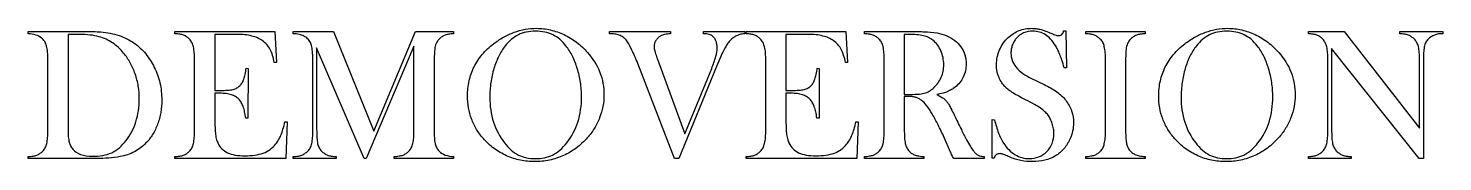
# Model space of a CAD drawing. Header units: metres. Extents: x 0 to 104, y 0 to 10.
import ezdxf

# ---------------------------------------------------------------- set-up
doc = ezdxf.new("R2010")
doc.units = ezdxf.units.M
doc.linetypes.add('AUSGEZOGEN', pattern=[0])
doc.layers.get('0').update_dxf_attribs({"linetype": 'AUSGEZOGEN'})

msp = doc.modelspace()

# ---------------------------------------------------------------- linework, layer by layer
for points in [[(0.47, 0.29, 0.028976), (0.82, 0.32, 0.028976), (0.82, 0.32, 0.045903), (1.1, 0.39, 0.045903), (1.1, 0.39, 0.050868), (1.32, 0.51, 0.050868), (1.32, 0.51, 0.04789), (1.53, 0.68, 0.04789), (1.53, 0.68, 0.067687), (1.7, 0.93, 0.067687), (1.7, 0.93, 0.059785), (1.82, 1.24, 0.059785), (1.82, 1.24, 0.038941), (1.88, 1.66, 0.038941), (1.88, 1.66, 0.019992), (1.9, 2.26, 0.019992), (1.9, 2.26), (1.9, 7.26), (1.9, 7.26, 0.021989), (1.88, 7.91, 0.021989), (1.88, 7.91, 0.043915), (1.81, 8.36, 0.043915), (1.81, 8.36, 0.072613), (1.67, 8.68, 0.072613), (1.67, 8.68, 0.076546), (1.44, 8.93, 0.076546), (1.44, 8.93, 0.09415), (1.03, 9.15, 0.09415), (1.03, 9.15, 0.062751), (0.47, 9.25, 0.062751), (0.47, 9.25), (0.47, 9.4), (0.47, 9.4), (4.19, 9.4), (4.19, 9.4, -0.004), (5.22, 9.4, -0.004), (5.22, 9.4, -0.013997), (5.78, 9.38, -0.013997), (5.78, 9.38, -0.061763), (7.1, 9.11, -0.061763), (7.1, 9.11, -0.072613), (8.21, 8.56, -0.072613), (8.21, 8.56, -0.065714), (9.05, 7.78, -0.065714), (9.05, 7.78, -0.061763), (9.68, 6.79, -0.061763), (9.68, 6.79, -0.059785), (10.09, 5.66, -0.059785), (10.09, 5.66, -0.055825), (10.22, 4.42, -0.055825), (10.22, 4.42, -0.042921), (10.15, 3.51, -0.042921), (10.15, 3.51, -0.044909), (9.92, 2.65, -0.044909), (9.92, 2.65, -0.049875), (9.55, 1.89, -0.049875), (9.55, 1.89, -0.058795), (9.07, 1.28, -0.058795), (9.07, 1.28, -0.080472), (8.23, 0.64, -0.080472), (8.23, 0.64, -0.075564), (7.19, 0.29, -0.075564), (7.19, 0.29, -0.022988), (6.35, 0.18, -0.022988), (6.35, 0.18, -0.021989), (5.49, 0.14, -0.021989), (5.49, 0.14), (0.47, 0.14), (0.47, 0.14), (0.47, 0.29)], [(18.49, 9.4), (18.6, 7.15), (18.6, 7.15), (18.44, 7.15), (18.44, 7.15, 0.035953), (18.32, 7.67, 0.035953), (18.32, 7.67, 0.04789), (18.14, 8.1, 0.04789), (18.14, 8.1, 0.062751), (17.9, 8.45, 0.062751), (17.9, 8.45, 0.054834), (17.56, 8.75, 0.054834), (17.56, 8.75, 0.054834), (17.21, 8.95, 0.054834), (17.21, 8.95, 0.048883), (16.81, 9.08, 0.048883), (16.81, 9.08, 0.036949), (16.3, 9.17, 0.036949), (16.3, 9.17, 0.023986), (15.65, 9.19, 0.023986), (15.65, 9.19), (14.1, 9.19), (14.1, 9.19), (14.1, 5.11), (14.1, 5.11), (14.5, 5.11), (14.5, 5.11, 0.017994), (15.05, 5.13, 0.017994), (15.05, 5.13, 0.035953), (15.43, 5.18, 0.035953), (15.43, 5.18, 0.064727), (15.72, 5.3, 0.064727), (15.72, 5.3, 0.075564), (15.94, 5.47, 0.075564), (15.94, 5.47, 0.063739), (16.11, 5.69, 0.063739), (16.11, 5.69, 0.059785), (16.22, 5.94, 0.059785), (16.22, 5.94, 0.034957), (16.31, 6.27, 0.034957), (16.31, 6.27, 0.018993), (16.39, 6.74, 0.018993), (16.39, 6.74), (16.54, 6.72), (16.54, 6.72), (16.51, 3.1), (16.51, 3.1), (16.36, 3.1), (16.36, 3.1, 0.023986), (16.28, 3.56, 0.023986), (16.28, 3.56, 0.035953), (16.17, 3.93, 0.035953), (16.17, 3.93, 0.049875), (16.03, 4.23, 0.049875), (16.03, 4.23, 0.054834), (15.85, 4.47, 0.054834), (15.85, 4.47, 0.071629), (15.61, 4.66, 0.071629), (15.61, 4.66, 0.061763), (15.31, 4.79, 0.061763), (15.31, 4.79, 0.049875), (14.94, 4.88, 0.049875), (14.94, 4.88, 0.032964), (14.47, 4.9, 0.032964), (14.47, 4.9), (14.1, 4.9), (14.1, 4.9), (14.1, 3.35), (14.1, 3.35, 0.007), (14.11, 2.54, 0.007), (14.11, 2.54, 0.015996), (14.14, 1.99, 0.015996), (14.14, 1.99, 0.036949), (14.2, 1.6, 0.036949), (14.2, 1.6, 0.048883), (14.32, 1.28, 0.048883), (14.32, 1.28, 0.083411), (14.61, 0.86, 0.083411), (14.61, 0.86, 0.086346), (15.03, 0.57, 0.086346), (15.03, 0.57, 0.065714), (15.58, 0.4, 0.065714), (15.58, 0.4, 0.042921), (16.29, 0.35, 0.042921), (16.29, 0.35, 0.035953), (17.03, 0.4, 0.035953), (17.03, 0.4, 0.049875), (17.64, 0.54, 0.049875), (17.64, 0.54, 0.066701), (18.14, 0.81, 0.066701), (18.14, 0.81, 0.070644), (18.54, 1.19, 0.070644), (18.54, 1.19, 0.035953), (18.76, 1.5, 0.035953), (18.76, 1.5, 0.033961), (18.93, 1.85, 0.033961), (18.93, 1.85, 0.023986), (19.08, 2.28, 0.023986), (19.08, 2.28, 0.015996), (19.22, 2.83, 0.015996), (19.22, 2.83), (19.38, 2.83), (19.38, 2.83), (19.29, 0.14), (19.29, 0.14), (11.19, 0.14), (11.19, 0.14), (11.19, 0.29), (11.19, 0.29, 0.028976), (11.54, 0.32, 0.028976), (11.54, 0.32, 0.041926), (11.82, 0.39, 0.041926), (11.82, 0.39, 0.050868), (12.05, 0.51, 0.050868), (12.05, 0.51, 0.04789), (12.25, 0.68, 0.04789), (12.25, 0.68, 0.067687), (12.43, 0.93, 0.067687), (12.43, 0.93, 0.059785), (12.54, 1.24, 0.059785), (12.54, 1.24, 0.038941), (12.6, 1.66, 0.038941), (12.6, 1.66, 0.019992), (12.62, 2.26, 0.019992), (12.62, 2.26), (12.62, 7.26), (12.62, 7.26, 0.019992), (12.6, 7.87, 0.019992), (12.6, 7.87, 0.038941), (12.54, 8.29, 0.038941), (12.54, 8.29, 0.059785), (12.43, 8.6, 0.059785), (12.43, 8.6, 0.067687), (12.25, 8.85, 0.067687), (12.25, 8.85, 0.056815), (12.05, 9.02, 0.056815), (12.05, 9.02, 0.055825), (11.82, 9.14, 0.055825), (11.82, 9.14, 0.039936), (11.55, 9.21, 0.039936), (11.55, 9.21, 0.025982), (11.19, 9.25, 0.025982), (11.19, 9.25), (11.19, 9.4), (11.19, 9.4), (18.49, 9.4)], [(31.54, 9.25, 0.025982), (31.19, 9.21, 0.025982), (31.19, 9.21, 0.039936), (30.92, 9.14, 0.039936), (30.92, 9.14, 0.053843), (30.7, 9.03, 0.053843), (30.7, 9.03, 0.043915), (30.49, 8.86, 0.043915), (30.49, 8.86, 0.032964), (30.36, 8.7, 0.032964), (30.36, 8.7, 0.035953), (30.26, 8.54, 0.035953), (30.26, 8.54, 0.037945), (30.2, 8.34, 0.037945), (30.2, 8.34, 0.02698), (30.17, 8.1, 0.02698), (30.17, 8.1, 0.016995), (30.14, 7.72, 0.016995), (30.14, 7.72, 0.011998), (30.12, 7.26, 0.011998), (30.12, 7.26), (30.12, 2.26), (30.12, 2.26, 0.015996), (30.14, 1.65, 0.015996), (30.14, 1.65, 0.032964), (30.19, 1.22, 0.032964), (30.19, 1.22, 0.061763), (30.31, 0.92, 0.061763), (30.31, 0.92, 0.072613), (30.49, 0.68, 0.072613), (30.49, 0.68, 0.103855), (30.94, 0.4, 0.103855), (30.94, 0.4, 0.077528), (31.54, 0.29, 0.077528), (31.54, 0.29), (31.54, 0.14), (31.54, 0.14), (27.21, 0.14), (27.21, 0.14), (27.21, 0.29), (27.21, 0.29, 0.033961), (27.57, 0.33, 0.033961), (27.57, 0.33, 0.053843), (27.85, 0.4, 0.053843), (27.85, 0.4, 0.058795), (28.07, 0.51, 0.058795), (28.07, 0.51, 0.052852), (28.28, 0.68, 0.052852), (28.28, 0.68, 0.067687), (28.45, 0.93, 0.067687), (28.45, 0.93, 0.059785), (28.57, 1.24, 0.059785), (28.57, 1.24, 0.038941), (28.63, 1.66, 0.038941), (28.63, 1.66, 0.019992), (28.65, 2.26, 0.019992), (28.65, 2.26), (28.65, 8.33), (28.65, 8.33), (25.15, 0.14), (25.15, 0.14), (25.01, 0.14), (25.01, 0.14), (21.54, 8.21), (21.54, 8.21), (21.54, 2.26), (21.54, 2.26, 0.015996), (21.56, 1.65, 0.015996), (21.56, 1.65, 0.032964), (21.61, 1.22, 0.032964), (21.61, 1.22, 0.059785), (21.73, 0.93, 0.059785), (21.73, 0.93, 0.064727), (21.9, 0.68, 0.064727), (21.9, 0.68, 0.04789), (22.11, 0.51, 0.04789), (22.11, 0.51, 0.050868), (22.33, 0.39, 0.050868), (22.33, 0.39, 0.045903), (22.61, 0.32, 0.045903), (22.61, 0.32, 0.028976), (22.96, 0.29, 0.028976), (22.96, 0.29), (22.96, 0.14), (22.96, 0.14), (19.83, 0.14), (19.83, 0.14), (19.83, 0.29), (19.83, 0.29, 0.028976), (20.18, 0.32, 0.028976), (20.18, 0.32, 0.045903), (20.46, 0.39, 0.045903), (20.46, 0.39, 0.050868), (20.68, 0.51, 0.050868), (20.68, 0.51, 0.04789), (20.89, 0.68, 0.04789), (20.89, 0.68, 0.067687), (21.07, 0.93, 0.067687), (21.07, 0.93, 0.059785), (21.18, 1.24, 0.059785), (21.18, 1.24, 0.038941), (21.24, 1.66, 0.038941), (21.24, 1.66, 0.019992), (21.26, 2.26, 0.019992), (21.26, 2.26), (21.26, 7.26), (21.26, 7.26, 0.011998), (21.26, 7.57, 0.011998), (21.26, 7.57, 0.012998), (21.24, 7.86, 0.012998), (21.24, 7.86, 0.036949), (21.18, 8.3, 0.036949), (21.18, 8.3, 0.068673), (21.08, 8.6, 0.068673), (21.08, 8.6, 0.076546), (20.88, 8.88, 0.076546), (20.88, 8.88, 0.080472), (20.61, 9.07, 0.080472), (20.61, 9.07, 0.062751), (20.27, 9.19, 0.062751), (20.27, 9.19, 0.041926), (19.83, 9.25, 0.041926), (19.83, 9.25), (19.83, 9.4), (19.83, 9.4), (22.78, 9.4), (22.78, 9.4), (25.71, 2.14), (25.71, 2.14), (28.75, 9.4), (28.75, 9.4), (31.54, 9.4), (31.54, 9.4), (31.54, 9.25)], [(32.56, 4.71, -0.056815), (32.68, 5.81, -0.056815), (32.68, 5.81, -0.059785), (33.04, 6.82, -0.059785), (33.04, 6.82, -0.057806), (33.64, 7.73, -0.057806), (33.64, 7.73, -0.053843), (34.46, 8.51, -0.053843), (34.46, 8.51, -0.036949), (35.19, 8.99, -0.036949), (35.19, 8.99, -0.038941), (35.97, 9.35, -0.038941), (35.97, 9.35, -0.042921), (36.78, 9.57, -0.042921), (36.78, 9.57, -0.044909), (37.6, 9.64, -0.044909), (37.6, 9.64, -0.055825), (38.62, 9.52, -0.055825), (38.62, 9.52, -0.053843), (39.61, 9.18, -0.053843), (39.61, 9.18, -0.053843), (40.53, 8.62, -0.053843), (40.53, 8.62, -0.05186), (41.33, 7.88, -0.05186), (41.33, 7.88, -0.089277), (42.23, 6.43, -0.089277), (42.23, 6.43, -0.092203), (42.53, 4.79, -0.092203), (42.53, 4.79, -0.046896), (42.45, 3.94, -0.046896), (42.45, 3.94, -0.046896), (42.21, 3.12, -0.046896), (42.21, 3.12, -0.04789), (41.83, 2.35, -0.04789), (41.83, 2.35, -0.04789), (41.31, 1.65, -0.04789), (41.31, 1.65, -0.05186), (40.5, 0.91, -0.05186), (40.5, 0.91, -0.052852), (39.57, 0.36, -0.052852), (39.57, 0.36, -0.052852), (38.55, 0.03, -0.052852), (38.55, 0.03, -0.05186), (37.47, -0.08, -0.05186), (37.47, -0.08, -0.05186), (36.42, 0.02, -0.05186), (36.42, 0.02, -0.052852), (35.42, 0.35, -0.052852), (35.42, 0.35, -0.052852), (34.5, 0.88, -0.052852), (34.5, 0.88, -0.053843), (33.72, 1.6, -0.053843), (33.72, 1.6, -0.044909), (33.22, 2.27, -0.044909), (33.22, 2.27, -0.044909), (32.85, 3.03, -0.044909), (32.85, 3.03, -0.043915), (32.63, 3.85, -0.043915), (32.63, 3.85, -0.042921), (32.56, 4.71, -0.042921), (32.56, 4.71), (32.56, 4.71)], [(34.19, 4.61, 0.077528), (34.46, 2.8, 0.077528), (34.46, 2.8, 0.090253), (35.26, 1.29, 0.090253), (35.26, 1.29, 0.04789), (35.75, 0.76, 0.04789), (35.75, 0.76, 0.061763), (36.28, 0.4, 0.061763), (36.28, 0.4, 0.061763), (36.86, 0.2, 0.061763), (36.86, 0.2, 0.05186), (37.53, 0.14, 0.05186), (37.53, 0.14, 0.05186), (38.19, 0.2, 0.05186), (38.19, 0.2, 0.061763), (38.78, 0.4, 0.061763), (38.78, 0.4, 0.059785), (39.31, 0.76, 0.059785), (39.31, 0.76, 0.045903), (39.81, 1.29, 0.045903), (39.81, 1.29, 0.091228), (40.62, 2.8, 0.091228), (40.62, 2.8, 0.07851), (40.89, 4.64, 0.07851), (40.89, 4.64, 0.036949), (40.81, 5.7, 0.036949), (40.81, 5.7, 0.038941), (40.58, 6.71, 0.038941), (40.58, 6.71, 0.043915), (40.23, 7.61, 0.043915), (40.23, 7.61, 0.050868), (39.75, 8.36, 0.050868), (39.75, 8.36, 0.052852), (39.3, 8.84, 0.052852), (39.3, 8.84, 0.063739), (38.79, 9.17, 0.063739), (38.79, 9.17, 0.061763), (38.2, 9.36, 0.061763), (38.2, 9.36, 0.050868), (37.53, 9.43, 0.050868), (37.53, 9.43, 0.05186), (36.85, 9.36, 0.05186), (36.85, 9.36, 0.063739), (36.28, 9.17, 0.063739), (36.28, 9.17, 0.062751), (35.77, 8.84, 0.062751), (35.77, 8.84, 0.050868), (35.31, 8.36, 0.050868), (35.31, 8.36, 0.049875), (34.84, 7.61, 0.049875), (34.84, 7.61, 0.041926), (34.49, 6.71, 0.041926), (34.49, 6.71, 0.036949), (34.27, 5.69, 0.036949), (34.27, 5.69, 0.034957), (34.19, 4.61, 0.034957), (34.19, 4.61), (34.19, 4.61)], [(42.93, 9.4), (47.4, 9.4), (47.4, 9.4), (47.4, 9.25), (47.4, 9.25, 0.027978), (46.96, 9.18, 0.027978), (46.96, 9.18, 0.057806), (46.67, 9.08, 0.057806), (46.67, 9.08, 0.082432), (46.48, 8.95, 0.082432), (46.48, 8.95, 0.073597), (46.33, 8.76, 0.073597), (46.33, 8.76, 0.073597), (46.23, 8.55, 0.073597), (46.23, 8.55, 0.073597), (46.19, 8.31, 0.073597), (46.19, 8.31, 0.031967), (46.2, 8.14, 0.031967), (46.2, 8.14, 0.039936), (46.24, 7.99, 0.039936), (46.24, 7.99, 0.025982), (46.3, 7.78, 0.025982), (46.3, 7.78, 0.007999), (46.44, 7.4, 0.007999), (46.44, 7.4), (48.44, 1.94), (48.44, 1.94), (50.4, 6.72), (50.4, 6.72, 0.027978), (50.7, 7.6, 0.027978), (50.7, 7.6, 0.062751), (50.81, 8.21, 0.062751), (50.81, 8.21, 0.043915), (50.78, 8.45, 0.043915), (50.78, 8.45, 0.045903), (50.72, 8.68, 0.045903), (50.72, 8.68, 0.056815), (50.62, 8.89, 0.056815), (50.62, 8.89, 0.081452), (50.5, 9.03, 0.081452), (50.5, 9.03, 0.066701), (50.36, 9.13, 0.066701), (50.36, 9.13, 0.068673), (50.21, 9.19, 0.068673), (50.21, 9.19, 0.046896), (50.02, 9.24, 0.046896), (50.02, 9.24, 0.032964), (49.79, 9.25, 0.032964), (49.79, 9.25), (49.79, 9.4), (49.79, 9.4), (52.81, 9.4), (52.81, 9.4), (52.81, 9.25), (52.81, 9.25, 0.044909), (52.45, 9.18, 0.044909), (52.45, 9.18, 0.052852), (52.15, 9.06, 0.052852), (52.15, 9.06, 0.058795), (51.88, 8.88, 0.058795), (51.88, 8.88, 0.045903), (51.62, 8.61, 0.045903), (51.62, 8.61, 0.024984), (51.45, 8.35, 0.024984), (51.45, 8.35, 0.015996), (51.26, 8.01, 0.015996), (51.26, 8.01, 0.009999), (51.05, 7.53, 0.009999), (51.05, 7.53, 0.005), (50.76, 6.85, 0.005), (50.76, 6.85), (47.99, 0.14), (47.99, 0.14), (47.69, 0.14), (47.69, 0.14), (45, 7.07), (45, 7.07, 0.019992), (44.51, 8.18, 0.019992), (44.51, 8.18, 0.054834), (44.14, 8.81, 0.054834), (44.14, 8.81, 0.062751), (43.92, 9, 0.062751), (43.92, 9, 0.059785), (43.65, 9.14, 0.059785), (43.65, 9.14, 0.048883), (43.32, 9.22, 0.048883), (43.32, 9.22, 0.037945), (42.93, 9.25, 0.037945), (42.93, 9.25), (42.93, 9.4)], [(60.21, 9.4), (60.32, 7.15), (60.32, 7.15), (60.17, 7.15), (60.17, 7.15, 0.035953), (60.04, 7.67, 0.035953), (60.04, 7.67, 0.04789), (59.86, 8.1, 0.04789), (59.86, 8.1, 0.062751), (59.62, 8.45, 0.062751), (59.62, 8.45, 0.054834), (59.28, 8.75, 0.054834), (59.28, 8.75, 0.054834), (58.93, 8.95, 0.054834), (58.93, 8.95, 0.048883), (58.53, 9.08, 0.048883), (58.53, 9.08, 0.036949), (58.02, 9.17, 0.036949), (58.02, 9.17, 0.023986), (57.38, 9.19, 0.023986), (57.38, 9.19), (55.82, 9.19), (55.82, 9.19), (55.82, 5.11), (55.82, 5.11), (56.22, 5.11), (56.22, 5.11, 0.017994), (56.77, 5.13, 0.017994), (56.77, 5.13, 0.035953), (57.15, 5.18, 0.035953), (57.15, 5.18, 0.064727), (57.44, 5.3, 0.064727), (57.44, 5.3, 0.075564), (57.67, 5.47, 0.075564), (57.67, 5.47, 0.063739), (57.83, 5.69, 0.063739), (57.83, 5.69, 0.059785), (57.94, 5.94, 0.059785), (57.94, 5.94, 0.034957), (58.03, 6.27, 0.034957), (58.03, 6.27, 0.018993), (58.11, 6.74, 0.018993), (58.11, 6.74), (58.26, 6.72), (58.26, 6.72), (58.24, 3.1), (58.24, 3.1), (58.08, 3.1), (58.08, 3.1, 0.023986), (58, 3.56, 0.023986), (58, 3.56, 0.035953), (57.89, 3.93, 0.035953), (57.89, 3.93, 0.049875), (57.75, 4.23, 0.049875), (57.75, 4.23, 0.054834), (57.57, 4.47, 0.054834), (57.57, 4.47, 0.071629), (57.33, 4.66, 0.071629), (57.33, 4.66, 0.061763), (57.03, 4.79, 0.061763), (57.03, 4.79, 0.049875), (56.66, 4.88, 0.049875), (56.66, 4.88, 0.032964), (56.19, 4.9, 0.032964), (56.19, 4.9), (55.82, 4.9), (55.82, 4.9), (55.82, 3.35), (55.82, 3.35, 0.007), (55.83, 2.54, 0.007), (55.83, 2.54, 0.015996), (55.86, 1.99, 0.015996), (55.86, 1.99, 0.036949), (55.93, 1.6, 0.036949), (55.93, 1.6, 0.048883), (56.04, 1.28, 0.048883), (56.04, 1.28, 0.083411), (56.34, 0.86, 0.083411), (56.34, 0.86, 0.086346), (56.75, 0.57, 0.086346), (56.75, 0.57, 0.065714), (57.3, 0.4, 0.065714), (57.3, 0.4, 0.042921), (58.01, 0.35, 0.042921), (58.01, 0.35, 0.035953), (58.75, 0.4, 0.035953), (58.75, 0.4, 0.049875), (59.36, 0.54, 0.049875), (59.36, 0.54, 0.066701), (59.86, 0.81, 0.066701), (59.86, 0.81, 0.070644), (60.26, 1.19, 0.070644), (60.26, 1.19, 0.035953), (60.48, 1.5, 0.035953), (60.48, 1.5, 0.033961), (60.65, 1.85, 0.033961), (60.65, 1.85, 0.023986), (60.8, 2.28, 0.023986), (60.8, 2.28, 0.015996), (60.94, 2.83, 0.015996), (60.94, 2.83), (61.1, 2.83), (61.1, 2.83), (61.01, 0.14), (61.01, 0.14), (52.92, 0.14), (52.92, 0.14), (52.92, 0.29), (52.92, 0.29, 0.028976), (53.26, 0.32, 0.028976), (53.26, 0.32, 0.041926), (53.54, 0.39, 0.041926), (53.54, 0.39, 0.050868), (53.77, 0.51, 0.050868), (53.77, 0.51, 0.04789), (53.97, 0.68, 0.04789), (53.97, 0.68, 0.067687), (54.15, 0.93, 0.067687), (54.15, 0.93, 0.059785), (54.26, 1.24, 0.059785), (54.26, 1.24, 0.038941), (54.33, 1.66, 0.038941), (54.33, 1.66, 0.019992), (54.35, 2.26, 0.019992), (54.35, 2.26), (54.35, 7.26), (54.35, 7.26, 0.019992), (54.33, 7.87, 0.019992), (54.33, 7.87, 0.038941), (54.26, 8.29, 0.038941), (54.26, 8.29, 0.059785), (54.15, 8.6, 0.059785), (54.15, 8.6, 0.067687), (53.97, 8.85, 0.067687), (53.97, 8.85, 0.056815), (53.77, 9.02, 0.056815), (53.77, 9.02, 0.055825), (53.54, 9.14, 0.055825), (53.54, 9.14, 0.039936), (53.27, 9.21, 0.039936), (53.27, 9.21, 0.025982), (52.92, 9.25, 0.025982), (52.92, 9.25), (52.92, 9.4), (52.92, 9.4), (60.21, 9.4)], [(64.47, 4.67), (64.47, 2.26), (64.47, 2.26, 0.016995), (64.49, 1.66, 0.016995), (64.49, 1.66, 0.032964), (64.54, 1.24, 0.032964), (64.54, 1.24, 0.061763), (64.66, 0.92, 0.061763), (64.66, 0.92, 0.075564), (64.83, 0.68, 0.075564), (64.83, 0.68, 0.062751), (65.03, 0.51, 0.062751), (65.03, 0.51, 0.062751), (65.26, 0.4, 0.062751), (65.26, 0.4, 0.053843), (65.54, 0.33, 0.053843), (65.54, 0.33, 0.033961), (65.9, 0.29, 0.033961), (65.9, 0.29), (65.9, 0.14), (65.9, 0.14), (61.57, 0.14), (61.57, 0.14), (61.57, 0.29), (61.57, 0.29, 0.033961), (61.92, 0.33, 0.033961), (61.92, 0.33, 0.048883), (62.21, 0.4, 0.048883), (62.21, 0.4, 0.062751), (62.43, 0.51, 0.062751), (62.43, 0.51, 0.058795), (62.62, 0.68, 0.058795), (62.62, 0.68, 0.072613), (62.81, 0.93, 0.072613), (62.81, 0.93, 0.069659), (62.92, 1.22, 0.069659), (62.92, 1.22, 0.039936), (62.98, 1.65, 0.039936), (62.98, 1.65, 0.019992), (63, 2.26, 0.019992), (63, 2.26), (63, 7.26), (63, 7.26, 0.019992), (62.98, 7.88, 0.019992), (62.98, 7.88, 0.039936), (62.92, 8.31, 0.039936), (62.92, 8.31, 0.069659), (62.81, 8.6, 0.069659), (62.81, 8.6, 0.072613), (62.62, 8.85, 0.072613), (62.62, 8.85, 0.056815), (62.43, 9.02, 0.056815), (62.43, 9.02, 0.055825), (62.19, 9.14, 0.055825), (62.19, 9.14, 0.039936), (61.92, 9.21, 0.039936), (61.92, 9.21, 0.025982), (61.57, 9.25, 0.025982), (61.57, 9.25), (61.57, 9.4), (61.57, 9.4), (64.83, 9.4), (64.83, 9.4, -0.003), (65.52, 9.4, -0.003), (65.52, 9.4, -0.008999), (65.92, 9.39, -0.008999), (65.92, 9.39, -0.032964), (66.86, 9.3, -0.032964), (66.86, 9.3, -0.054834), (67.57, 9.1, -0.054834), (67.57, 9.1, -0.070644), (68.16, 8.76, -0.070644), (68.16, 8.76, -0.076546), (68.61, 8.29, -0.076546), (68.61, 8.29, -0.07851), (68.89, 7.71, -0.07851), (68.89, 7.71, -0.072613), (68.99, 7.04, -0.072613), (68.99, 7.04, -0.110612), (68.78, 6.09, -0.110612), (68.78, 6.09, -0.11446), (68.18, 5.35, -0.11446), (68.18, 5.35, -0.031967), (67.92, 5.17, -0.031967), (67.92, 5.17, -0.031967), (67.64, 5.03, -0.031967), (67.64, 5.03, -0.031967), (67.3, 4.91, -0.031967), (67.3, 4.91, -0.019992), (66.85, 4.81, -0.019992), (66.85, 4.81, -0.029973), (67.2, 4.62, -0.029973), (67.2, 4.62, -0.049875), (67.44, 4.44, -0.049875), (67.44, 4.44, -0.043915), (67.59, 4.28, -0.043915), (67.59, 4.28, -0.035953), (67.72, 4.08, -0.035953), (67.72, 4.08, -0.013997), (67.88, 3.79, -0.013997), (67.88, 3.79, -0.006), (68.11, 3.33, -0.006), (68.11, 3.33, 0.003), (68.64, 2.26, 0.003), (68.64, 2.26, 0.005), (69.01, 1.51, 0.005), (69.01, 1.51, 0.017994), (69.3, 1.02, 0.017994), (69.3, 1.02, 0.032964), (69.54, 0.68, 0.032964), (69.54, 0.68, 0.038941), (69.7, 0.5, 0.038941), (69.7, 0.5, 0.059785), (69.86, 0.39, 0.059785), (69.86, 0.39, 0.061763), (70.06, 0.32, 0.061763), (70.06, 0.32, 0.040931), (70.31, 0.29, 0.040931), (70.31, 0.29), (70.31, 0.14), (70.31, 0.14), (68.07, 0.14), (68.07, 0.14, -0.006), (67.92, 0.44, -0.006), (67.92, 0.44, -0.016995), (67.85, 0.61, -0.016995), (67.85, 0.61), (67.38, 1.68), (67.38, 1.68, 0.011998), (66.94, 2.6, 0.011998), (66.94, 2.6, 0.013997), (66.51, 3.4, 0.013997), (66.51, 3.4, 0.032964), (66.09, 4.02, 0.032964), (66.09, 4.02, 0.063739), (65.71, 4.4, 0.063739), (65.71, 4.4, 0.04789), (65.52, 4.52, 0.04789), (65.52, 4.52, 0.050868), (65.32, 4.6, 0.050868), (65.32, 4.6, 0.046896), (65.09, 4.65, 0.046896), (65.09, 4.65, 0.032964), (64.81, 4.67, 0.032964), (64.81, 4.67), (64.47, 4.67)], [(70.88, 0.18), (70.89, 2.99), (70.89, 2.99), (71.06, 2.96), (71.06, 2.96, 0.029973), (71.36, 2, 0.029973), (71.36, 2, 0.044909), (71.72, 1.26, 0.044909), (71.72, 1.26, 0.109649), (72.57, 0.42, 0.109649), (72.57, 0.42, 0.135421), (73.6, 0.14, 0.135421), (73.6, 0.14, 0.09415), (74.31, 0.27, 0.09415), (74.31, 0.27, 0.101919), (74.89, 0.65, 0.101919), (74.89, 0.65, 0.09998), (75.27, 1.25, 0.09998), (75.27, 1.25, 0.093177), (75.4, 1.97, 0.093177), (75.4, 1.97, 0.043915), (75.37, 2.32, 0.043915), (75.37, 2.32, 0.039936), (75.28, 2.68, 0.039936), (75.28, 2.68, 0.034957), (75.15, 3.02, 0.034957), (75.15, 3.02, 0.040931), (74.99, 3.31, 0.040931), (74.99, 3.31, 0.041926), (74.74, 3.56, 0.041926), (74.74, 3.56, 0.033961), (74.43, 3.81, 0.033961), (74.43, 3.81, 0.020991), (73.98, 4.09, 0.020991), (73.98, 4.09, 0.010999), (73.33, 4.43, 0.010999), (73.33, 4.43, -0.011998), (72.76, 4.73, -0.011998), (72.76, 4.73, -0.020991), (72.35, 4.97, -0.020991), (72.35, 4.97, -0.029973), (72.03, 5.2, -0.029973), (72.03, 5.2, -0.038941), (71.79, 5.43, -0.038941), (71.79, 5.43, -0.095123), (71.35, 6.14, -0.095123), (71.35, 6.14, -0.089277), (71.21, 6.99, -0.089277), (71.21, 6.99, -0.050868), (71.26, 7.54, -0.050868), (71.26, 7.54, -0.05186), (71.43, 8.07, -0.05186), (71.43, 8.07, -0.054834), (71.7, 8.56, -0.054834), (71.7, 8.56, -0.055825), (72.07, 8.97, -0.055825), (72.07, 8.97, -0.093177), (72.86, 9.47, -0.093177), (72.86, 9.47, -0.093177), (73.78, 9.64, -0.093177), (73.78, 9.64, -0.028976), (74.09, 9.62, -0.028976), (74.09, 9.62, -0.031967), (74.38, 9.57, -0.031967), (74.38, 9.57, -0.017994), (74.69, 9.47, -0.017994), (74.69, 9.47, -0.009999), (75.1, 9.32, -0.009999), (75.1, 9.32, 0.004), (75.39, 9.2, 0.004), (75.39, 9.2, 0.009999), (75.57, 9.14, 0.009999), (75.57, 9.14, 0.020991), (75.68, 9.12, 0.020991), (75.68, 9.12, 0.032964), (75.78, 9.11, 0.032964), (75.78, 9.11, 0.203756), (75.99, 9.2, 0.203756), (75.99, 9.2, 0.12784), (76.11, 9.46, 0.12784), (76.11, 9.46), (76.26, 9.46), (76.26, 9.46), (76.31, 6.76), (76.31, 6.76), (76.15, 6.76), (76.15, 6.76, 0.004), (75.98, 7.33, 0.004), (75.98, 7.33, 0.007999), (75.83, 7.75, 0.007999), (75.83, 7.75, 0.020991), (75.68, 8.08, 0.020991), (75.68, 8.08, 0.022988), (75.51, 8.39, 0.022988), (75.51, 8.39, 0.048883), (75.16, 8.85, 0.048883), (75.16, 8.85, 0.063739), (74.78, 9.17, 0.063739), (74.78, 9.17, 0.07458), (74.35, 9.36, 0.07458), (74.35, 9.36, 0.069659), (73.86, 9.43, 0.069659), (73.86, 9.43, 0.102887), (73.18, 9.3, 0.102887), (73.18, 9.3, 0.11542), (72.65, 8.9, 0.11542), (72.65, 8.9, 0.043915), (72.49, 8.68, 0.043915), (72.49, 8.68, 0.039936), (72.36, 8.42, 0.039936), (72.36, 8.42, 0.038941), (72.29, 8.12, 0.038941), (72.29, 8.12, 0.040931), (72.26, 7.83, 0.040931), (72.26, 7.83, 0.170712), (72.63, 6.82, 0.170712), (72.63, 6.82, 0.109649), (73.72, 6.01, 0.109649), (73.72, 6.01), (74.68, 5.54), (74.68, 5.54, -0.046896), (75.62, 5, -0.046896), (75.62, 5, -0.072613), (76.26, 4.39, -0.072613), (76.26, 4.39, -0.085369), (76.69, 3.62, -0.085369), (76.69, 3.62, -0.083411), (76.83, 2.75, -0.083411), (76.83, 2.75, -0.054834), (76.77, 2.14, -0.054834), (76.77, 2.14, -0.053843), (76.57, 1.56, -0.053843), (76.57, 1.56, -0.07458), (76.13, 0.85, -0.07458), (76.13, 0.85, -0.07851), (75.51, 0.33, -0.07851), (75.51, 0.33, -0.071629), (74.74, 0.02, -0.071629), (74.74, 0.02, -0.060774), (73.85, -0.08, -0.060774), (73.85, -0.08, -0.050868), (72.99, 0, -0.050868), (72.99, 0, -0.049875), (72.15, 0.26, -0.049875), (72.15, 0.26, 0.003), (71.82, 0.41, 0.003), (71.82, 0.41, 0.013997), (71.65, 0.47, 0.013997), (71.65, 0.47, 0.041926), (71.57, 0.49, 0.041926), (71.57, 0.49, 0.037945), (71.47, 0.5, 0.037945), (71.47, 0.5, 0.155079), (71.19, 0.42, 0.155079), (71.19, 0.42, 0.152294), (71.03, 0.18, 0.152294), (71.03, 0.18), (70.88, 0.18)], [(82.06, 9.4), (82.06, 9.25), (82.06, 9.25, 0.025982), (81.7, 9.21, 0.025982), (81.7, 9.21, 0.039936), (81.43, 9.14, 0.039936), (81.43, 9.14, 0.050868), (81.2, 9.02, 0.050868), (81.2, 9.02, 0.04789), (81, 8.85, 0.04789), (81, 8.85, 0.092203), (80.78, 8.53, 0.092203), (80.78, 8.53, 0.068673), (80.67, 8.1, 0.068673), (80.67, 8.1, 0.010999), (80.65, 7.71, 0.010999), (80.65, 7.71, 0.007999), (80.64, 7.26, 0.007999), (80.64, 7.26), (80.64, 2.26), (80.64, 2.26, 0.011998), (80.65, 1.76, 0.011998), (80.65, 1.76, 0.019992), (80.68, 1.38, 0.019992), (80.68, 1.38, 0.040931), (80.75, 1.08, 0.040931), (80.75, 1.08, 0.059785), (80.86, 0.85, 0.059785), (80.86, 0.85, 0.062751), (81.07, 0.61, 0.062751), (81.07, 0.61, 0.064727), (81.32, 0.44, 0.064727), (81.32, 0.44, 0.064727), (81.64, 0.34, 0.064727), (81.64, 0.34, 0.042921), (82.06, 0.29, 0.042921), (82.06, 0.29), (82.06, 0.14), (82.06, 0.14), (77.74, 0.14), (77.74, 0.14), (77.74, 0.29), (77.74, 0.29, 0.033961), (78.09, 0.33, 0.033961), (78.09, 0.33, 0.048883), (78.38, 0.4, 0.048883), (78.38, 0.4, 0.062751), (78.6, 0.51, 0.062751), (78.6, 0.51, 0.058795), (78.79, 0.68, 0.058795), (78.79, 0.68, 0.072613), (78.98, 0.93, 0.072613), (78.98, 0.93, 0.069659), (79.08, 1.22, 0.069659), (79.08, 1.22, 0.039936), (79.15, 1.65, 0.039936), (79.15, 1.65, 0.019992), (79.17, 2.26, 0.019992), (79.17, 2.26), (79.17, 7.26), (79.17, 7.26, 0.019992), (79.15, 7.88, 0.019992), (79.15, 7.88, 0.039936), (79.08, 8.31, 0.039936), (79.08, 8.31, 0.069659), (78.98, 8.6, 0.069659), (78.98, 8.6, 0.072613), (78.79, 8.85, 0.072613), (78.79, 8.85, 0.056815), (78.59, 9.02, 0.056815), (78.59, 9.02, 0.055825), (78.36, 9.14, 0.055825), (78.36, 9.14, 0.039936), (78.09, 9.21, 0.039936), (78.09, 9.21, 0.025982), (77.74, 9.25, 0.025982), (77.74, 9.25), (77.74, 9.4), (77.74, 9.4), (82.06, 9.4)], [(83.06, 4.71, -0.056815), (83.18, 5.81, -0.056815), (83.18, 5.81, -0.059785), (83.54, 6.82, -0.059785), (83.54, 6.82, -0.057806), (84.14, 7.73, -0.057806), (84.14, 7.73, -0.053843), (84.96, 8.51, -0.053843), (84.96, 8.51, -0.036949), (85.69, 8.99, -0.036949), (85.69, 8.99, -0.038941), (86.47, 9.35, -0.038941), (86.47, 9.35, -0.042921), (87.28, 9.57, -0.042921), (87.28, 9.57, -0.044909), (88.1, 9.64, -0.044909), (88.1, 9.64, -0.055825), (89.12, 9.52, -0.055825), (89.12, 9.52, -0.053843), (90.11, 9.18, -0.053843), (90.11, 9.18, -0.053843), (91.03, 8.62, -0.053843), (91.03, 8.62, -0.05186), (91.83, 7.88, -0.05186), (91.83, 7.88, -0.089277), (92.73, 6.43, -0.089277), (92.73, 6.43, -0.092203), (93.03, 4.79, -0.092203), (93.03, 4.79, -0.046896), (92.95, 3.94, -0.046896), (92.95, 3.94, -0.046896), (92.71, 3.12, -0.046896), (92.71, 3.12, -0.04789), (92.33, 2.35, -0.04789), (92.33, 2.35, -0.04789), (91.81, 1.65, -0.04789), (91.81, 1.65, -0.05186), (91, 0.91, -0.05186), (91, 0.91, -0.052852), (90.07, 0.36, -0.052852), (90.07, 0.36, -0.052852), (89.05, 0.03, -0.052852), (89.05, 0.03, -0.05186), (87.97, -0.08, -0.05186), (87.97, -0.08, -0.05186), (86.92, 0.02, -0.05186), (86.92, 0.02, -0.052852), (85.92, 0.35, -0.052852), (85.92, 0.35, -0.052852), (85, 0.88, -0.052852), (85, 0.88, -0.053843), (84.22, 1.6, -0.053843), (84.22, 1.6, -0.044909), (83.72, 2.27, -0.044909), (83.72, 2.27, -0.044909), (83.35, 3.03, -0.044909), (83.35, 3.03, -0.043915), (83.13, 3.85, -0.043915), (83.13, 3.85, -0.042921), (83.06, 4.71, -0.042921), (83.06, 4.71), (83.06, 4.71)], [(84.69, 4.61, 0.077528), (84.96, 2.8, 0.077528), (84.96, 2.8, 0.090253), (85.76, 1.29, 0.090253), (85.76, 1.29, 0.04789), (86.25, 0.76, 0.04789), (86.25, 0.76, 0.061763), (86.78, 0.4, 0.061763), (86.78, 0.4, 0.061763), (87.36, 0.2, 0.061763), (87.36, 0.2, 0.05186), (88.03, 0.14, 0.05186), (88.03, 0.14, 0.05186), (88.69, 0.2, 0.05186), (88.69, 0.2, 0.061763), (89.28, 0.4, 0.061763), (89.28, 0.4, 0.059785), (89.81, 0.76, 0.059785), (89.81, 0.76, 0.045903), (90.31, 1.29, 0.045903), (90.31, 1.29, 0.091228), (91.12, 2.8, 0.091228), (91.12, 2.8, 0.07851), (91.39, 4.64, 0.07851), (91.39, 4.64, 0.036949), (91.31, 5.7, 0.036949), (91.31, 5.7, 0.038941), (91.08, 6.71, 0.038941), (91.08, 6.71, 0.043915), (90.73, 7.61, 0.043915), (90.73, 7.61, 0.050868), (90.25, 8.36, 0.050868), (90.25, 8.36, 0.052852), (89.8, 8.84, 0.052852), (89.8, 8.84, 0.063739), (89.29, 9.17, 0.063739), (89.29, 9.17, 0.061763), (88.7, 9.36, 0.061763), (88.7, 9.36, 0.050868), (88.03, 9.43, 0.050868), (88.03, 9.43, 0.05186), (87.35, 9.36, 0.05186), (87.35, 9.36, 0.063739), (86.78, 9.17, 0.063739), (86.78, 9.17, 0.062751), (86.27, 8.84, 0.062751), (86.27, 8.84, 0.050868), (85.81, 8.36, 0.050868), (85.81, 8.36, 0.049875), (85.34, 7.61, 0.049875), (85.34, 7.61, 0.041926), (84.99, 6.71, 0.041926), (84.99, 6.71, 0.036949), (84.77, 5.69, 0.036949), (84.77, 5.69, 0.034957), (84.69, 4.61, 0.034957), (84.69, 4.61), (84.69, 4.61)], [(95.69, 8.17), (95.69, 2.26), (95.69, 2.26, 0.015996), (95.71, 1.65, 0.015996), (95.71, 1.65, 0.032964), (95.76, 1.22, 0.032964), (95.76, 1.22, 0.059785), (95.88, 0.93, 0.059785), (95.88, 0.93, 0.064727), (96.06, 0.68, 0.064727), (96.06, 0.68, 0.04789), (96.26, 0.51, 0.04789), (96.26, 0.51, 0.050868), (96.49, 0.39, 0.050868), (96.49, 0.39, 0.045903), (96.76, 0.32, 0.045903), (96.76, 0.32, 0.028976), (97.11, 0.29, 0.028976), (97.11, 0.29), (97.11, 0.14), (97.11, 0.14), (93.99, 0.14), (93.99, 0.14), (93.99, 0.29), (93.99, 0.29, 0.028976), (94.34, 0.32, 0.028976), (94.34, 0.32, 0.045903), (94.61, 0.39, 0.045903), (94.61, 0.39, 0.050868), (94.84, 0.51, 0.050868), (94.84, 0.51, 0.04789), (95.04, 0.68, 0.04789), (95.04, 0.68, 0.067687), (95.22, 0.93, 0.067687), (95.22, 0.93, 0.059785), (95.33, 1.24, 0.059785), (95.33, 1.24, 0.038941), (95.4, 1.66, 0.038941), (95.4, 1.66, 0.019992), (95.42, 2.26, 0.019992), (95.42, 2.26), (95.42, 7.28), (95.42, 7.28, 0.019992), (95.4, 7.87, 0.019992), (95.4, 7.87, 0.038941), (95.33, 8.29, 0.038941), (95.33, 8.29, 0.059785), (95.22, 8.6, 0.059785), (95.22, 8.6, 0.067687), (95.04, 8.85, 0.067687), (95.04, 8.85, 0.052852), (94.85, 9.02, 0.052852), (94.85, 9.02, 0.054834), (94.62, 9.14, 0.054834), (94.62, 9.14, 0.036949), (94.34, 9.21, 0.036949), (94.34, 9.21, 0.024984), (93.99, 9.25, 0.024984), (93.99, 9.25), (93.99, 9.4), (93.99, 9.4), (96.6, 9.4), (96.6, 9.4), (102.11, 2.36), (102.11, 2.36), (102.11, 7.26), (102.11, 7.26, 0.019992), (102.09, 7.88, 0.019992), (102.09, 7.88, 0.039936), (102.03, 8.31, 0.039936), (102.03, 8.31, 0.059785), (101.91, 8.6, 0.059785), (101.91, 8.6, 0.064727), (101.74, 8.85, 0.064727), (101.74, 8.85, 0.04789), (101.53, 9.02, 0.04789), (101.53, 9.02, 0.050868), (101.31, 9.14, 0.050868), (101.31, 9.14, 0.039936), (101.03, 9.21, 0.039936), (101.03, 9.21, 0.025982), (100.68, 9.25, 0.025982), (100.68, 9.25), (100.68, 9.4), (100.68, 9.4), (103.81, 9.4), (103.81, 9.4), (103.81, 9.25), (103.81, 9.25, 0.090253), (103.2, 9.15, 0.090253), (103.2, 9.15, 0.11446), (102.75, 8.85, 0.11446), (102.75, 8.85, 0.075564), (102.57, 8.6, 0.075564), (102.57, 8.6, 0.061763), (102.46, 8.29, 0.061763), (102.46, 8.29, 0.032964), (102.41, 7.87, 0.032964), (102.41, 7.87, 0.016995), (102.39, 7.28, 0.016995), (102.39, 7.28), (102.39, 0.14), (102.39, 0.14), (102.08, 0.14), (102.08, 0.14), (95.69, 8.17)], [(3.38, 9.19), (3.38, 2.43), (3.38, 2.43, 0.016995), (3.39, 1.84, 0.016995), (3.39, 1.84, 0.03097), (3.44, 1.42, 0.03097), (3.44, 1.42, 0.061763), (3.55, 1.1, 0.061763), (3.55, 1.1, 0.069659), (3.72, 0.83, 0.069659), (3.72, 0.83, 0.132584), (4.29, 0.44, 0.132584), (4.29, 0.44, 0.087324), (5.14, 0.31, 0.087324), (5.14, 0.31, 0.045903), (5.91, 0.37, 0.045903), (5.91, 0.37, 0.058795), (6.57, 0.57, 0.058795), (6.57, 0.57, 0.067687), (7.13, 0.93, 0.067687), (7.13, 0.93, 0.057806), (7.62, 1.47, 0.057806), (7.62, 1.47, 0.046896), (8.04, 2.11, 0.046896), (8.04, 2.11, 0.044909), (8.33, 2.83, 0.044909), (8.33, 2.83, 0.039936), (8.52, 3.63, 0.039936), (8.52, 3.63, 0.037945), (8.58, 4.47, 0.037945), (8.58, 4.47, 0.040931), (8.51, 5.42, 0.040931), (8.51, 5.42, 0.042921), (8.28, 6.32, 0.042921), (8.28, 6.32, 0.043915), (7.92, 7.13, 0.043915), (7.92, 7.13, 0.046896), (7.44, 7.83, 0.046896), (7.44, 7.83, 0.072613), (6.62, 8.58, 0.072613), (6.62, 8.58, 0.07851), (5.65, 9.03, 0.07851), (5.65, 9.03, 0.040931), (5, 9.15, 0.040931), (5, 9.15, 0.027978), (4.19, 9.19, 0.027978), (4.19, 9.19), (3.38, 9.19)], [(64.47, 4.82), (64.72, 4.82), (64.72, 4.82, 0.016995), (65.45, 4.84, 0.016995), (65.45, 4.84, 0.036949), (65.93, 4.9, 0.036949), (65.93, 4.9, 0.067687), (66.29, 5.05, 0.067687), (66.29, 5.05, 0.059785), (66.62, 5.31, 0.059785), (66.62, 5.31, 0.102887), (67.17, 6.07, 0.102887), (67.17, 6.07, 0.101919), (67.35, 6.99, 0.101919), (67.35, 6.99, 0.050868), (67.3, 7.51, 0.050868), (67.3, 7.51, 0.052852), (67.14, 8, 0.052852), (67.14, 8, 0.056815), (66.89, 8.43, 0.056815), (66.89, 8.43, 0.060774), (66.56, 8.78, 0.060774), (66.56, 8.78, 0.052852), (66.24, 8.97, 0.052852), (66.24, 8.97, 0.048883), (65.88, 9.1, 0.048883), (65.88, 9.1, 0.036949), (65.39, 9.17, 0.036949), (65.39, 9.17, 0.020991), (64.75, 9.19, 0.020991), (64.75, 9.19), (64.47, 9.19), (64.47, 9.19), (64.47, 4.82)]]:
    msp.add_lwpolyline(points, format="xyb")

doc.saveas('drawing.dxf')
